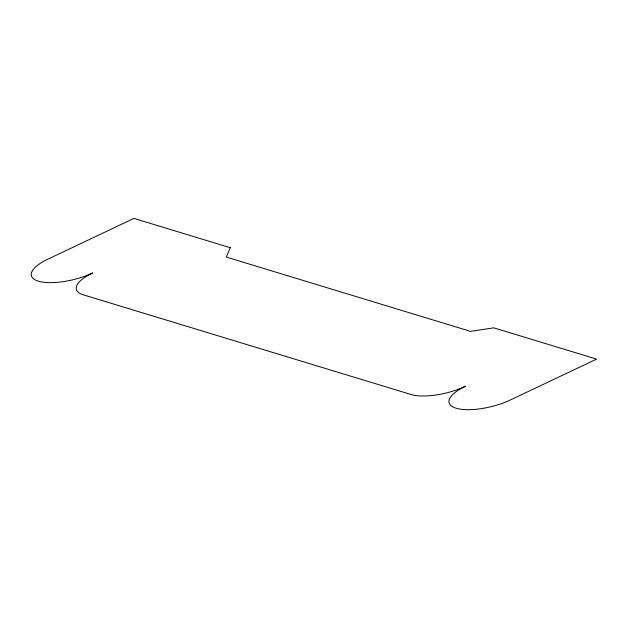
<?xml version="1.0" encoding="UTF-8"?>
<svg xmlns="http://www.w3.org/2000/svg" width="628" height="628" viewBox="0 0 628 628"><rect width="100%" height="100%" fill="white"/><g stroke="black" fill="none" stroke-linecap="round" stroke-linejoin="round"><path stroke-width="0.94" d="M230.303 247.715L226.331 257.095L470.521 331.364L493.781 327.84L596.6 359.106L510.36 399.981A39.941 13.918 -13.8 0 1 456.093 408.2A39.941 13.918 -13.8 0 1 465.372 386.299A39.941 13.918 -13.8 0 1 411.105 394.517L83.375 294.846A39.941 13.918 -13.8 0 1 92.654 272.952A39.941 13.918 -13.8 0 1 38.386 281.171A39.941 13.918 -13.8 0 1 47.673 259.27L133.913 218.395L230.303 247.715"/></g></svg>
